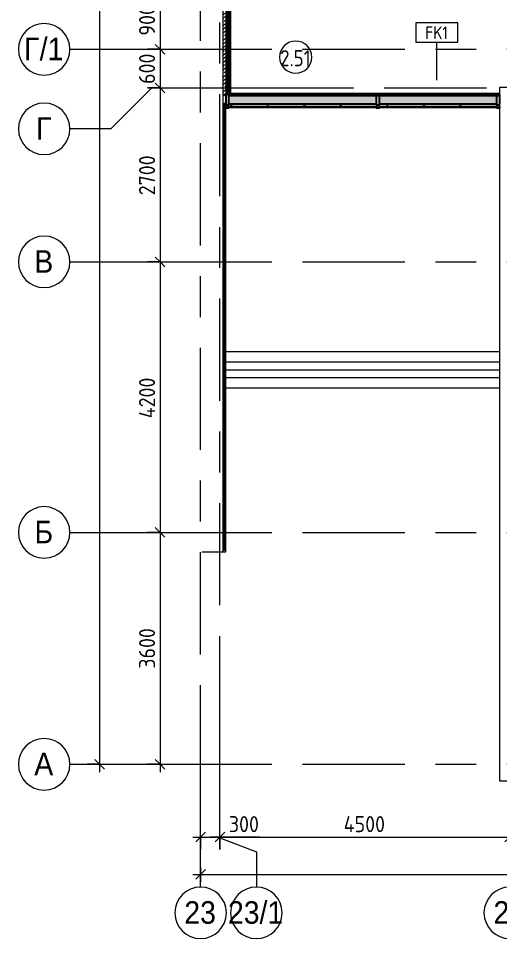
# Model space of a CAD drawing. Header units: millimetres. Extents: x 81731 to 272849, y -8553 to 29000.
# Drawn here: x 81731 to 89202, y -2706 to 11580 of the extents above; entities that cross this region are included whole.
import ezdxf

# ---------------------------------------------------------------- set-up
doc = ezdxf.new("R2010")
doc.units = ezdxf.units.MM
doc.linetypes.add('Осевая', pattern=[3175, 635, -476.25, 1587.5, -476.25])
for name, color, linetype, lineweight in [('A-ANNO-DIMS', 7, 'Continuous', 9), ('A-ANNO-DIMS-100', 7, 'Continuous', 9), ('A-AREA-IDEN', 7, 'Continuous', 9), ('A-DETL-GENF', 7, 'Continuous', 9), ('A-GLAZ-CURT', 7, 'Continuous', 9), ('A-GLAZ-CURT-1', 7, 'Continuous', 25), ('A-GLAZ-CWMG', 7, 'Continuous', 9), ('A-GLAZ-CWMG-1', 7, 'Continuous', 25), ('A-WALL', 7, 'Continuous', 9), ('A-WALL-IDEN', 7, 'Continuous', 9), ('I-WALL', 7, 'Continuous', 9), ('Оси', 7, 'Continuous', 9), ('Оси-1', 7, 'Continuous', 20), ('Оси-2', 7, 'Осевая', 9)]:
    doc.layers.add(name, color=color, linetype=linetype, lineweight=lineweight)
for name, color, linetype, lineweight, true_color in [('A-WALL-1', 7, 'Continuous', 9, 0xc0c0c0), ('I-WALL-4', 7, 'Continuous', 9, 0xc0c0c0), ('I-WALL-7', 7, 'Continuous', 80, 0xff80c0), ('I-WALL-9', 7, 'Continuous', 53, 0xff80c0), ('S-WALL-ANLY', 7, 'Continuous', 13, 0x008040)]:
    doc.layers.add(name, color=color, linetype=linetype, lineweight=lineweight, true_color=true_color)
doc.styles.add('Arial', font='arial.ttf', dxfattribs={"width": 0.9, "height": 350})
doc.styles.add('GOST Common', font='GOST_Common.ttf', dxfattribs={"width": 0.9, "height": 250})
doc.styles.add('GOST Common_1', font='GOST_Common.ttf', dxfattribs={"width": 0.9, "height": 200})
doc.styles.add('ISOCPEUR', font='isocpeur.ttf', dxfattribs={"width": 0.9, "height": 250})
doc.dimstyles.new('ISO-2_5_0_9К_БОЛЬШОЙ', dxfattribs={"dimscale": 304.8, "dimtxt": 248.995294, "dimasz": 0.492126, "dimexe": 0.393701, "dimexo": 0.984252, "dimgap": 0, "dimtad": 1, "dimdec": 0, "dimrnd": 10, "dimzin": 0, "dimdsep": 46, "dimtxsty": 'ISOCPEUR', "dimblk1": 'OBLIQUE', "dimblk2": 'OBLIQUE', "dimsah": 1, "dimcen": 0.09, "dimdle": 0.393701, "dimazin": 0, "dimtfac": 1, "dimtdec": 4, "dimtix": 1, "dimtmove": 0, "dimatfit": 3, "dimfxl": 1, "dimtvp": 1, "dimtolj": 1, "dimtzin": 0, "dimarcsym": 2})
doc.dimstyles.new('ISO-2_5_0_9К_БОЛЬШОЙ_1', dxfattribs={"dimscale": 304.8, "dimtxt": 248.995294, "dimasz": 0.492126, "dimexe": 0.393701, "dimexo": 0.984252, "dimgap": 0, "dimtad": 1, "dimdec": 0, "dimrnd": 10, "dimzin": 0, "dimdsep": 46, "dimtxsty": 'ISOCPEUR', "dimblk1": 'OBLIQUE', "dimblk2": 'OBLIQUE', "dimsah": 1, "dimcen": 0.09, "dimdle": 0.393701, "dimazin": 0, "dimtfac": 1, "dimtdec": 4, "dimtix": 1, "dimtmove": 2, "dimatfit": 3, "dimfxl": 1, "dimtvp": 1, "dimtolj": 1, "dimtzin": 0, "dimarcsym": 2})
doc.dimstyles.new('ISO-2_5_0_9К_БОЛЬШОЙ_2', dxfattribs={"dimscale": 304.8, "dimtxt": 248.995294, "dimasz": 0.492126, "dimexe": 0.393701, "dimexo": 0.984252, "dimgap": 0, "dimtad": 1, "dimdec": 0, "dimrnd": 10, "dimzin": 0, "dimdsep": 46, "dimtxsty": 'ISOCPEUR', "dimblk1": 'OBLIQUE', "dimblk2": 'OBLIQUE', "dimsah": 1, "dimcen": 0.09, "dimdle": 0.393701, "dimazin": 0, "dimtfac": 1, "dimtdec": 4, "dimtix": 1, "dimtmove": 1, "dimatfit": 3, "dimfxl": 1, "dimtvp": 1, "dimtolj": 1, "dimtzin": 0, "dimarcsym": 2})
doc.dimstyles.new('ISO-2_5_0_9К_БОЛЬШОЙ_округление', dxfattribs={"dimscale": 304.8, "dimtxt": 248.995294, "dimasz": 0.492126, "dimexe": 0.393701, "dimexo": 0, "dimgap": 0, "dimtad": 1, "dimdec": 0, "dimrnd": 10, "dimzin": 0, "dimdsep": 46, "dimtxsty": 'ISOCPEUR', "dimblk1": 'OBLIQUE', "dimblk2": 'OBLIQUE', "dimsah": 1, "dimcen": 0.09, "dimdle": 0.393701, "dimazin": 0, "dimtfac": 1, "dimtdec": 4, "dimtix": 1, "dimtmove": 0, "dimatfit": 3, "dimfxl": 1, "dimtvp": 1, "dimtolj": 1, "dimtzin": 0, "dimarcsym": 2})

# ---------------------------------------------------------------- blocks, each defined once
blk = doc.blocks.new('Системная панель - Стекло - 40мм-23946635-План отделки стен 2 этажа в осях 23-33')
at = {"layer": 'A-GLAZ-CURT'}
h = blk.add_hatch(dxfattribs=at)
h.set_pattern_fill('FP_25', color=256, style=0, pattern_type=2)
h.set_pattern_definition([(45, (-86242.5, -10110), (-282.8427, 282.8427), [200, -600]), (45, (-86442.5, -10210), (-282.8427, 282.8427), [600, -200]), (45, (-86042.5, -10310), (-282.8427, 282.8427), [200, -600])])
h.paths.add_polyline_path([(1153, 0), (1153, 40), (-1153, 40), (-1153, 0), (1020, 0)])
at = {"layer": 'A-GLAZ-CURT-1'}
for p, q in [((1153, 40), (-1153, 40)), ((-1153, 40), (-1153, 0)), ((-1153, 0), (1153, 0)), ((1153, 0), (1153, 40))]:
    blk.add_line(p, q, dxfattribs=at)
blk = doc.blocks.new('Системная панель - Стекло - 40мм-23946636-План отделки стен 2 этажа в осях 23-33')
at = {"layer": 'A-GLAZ-CURT'}
h = blk.add_hatch(dxfattribs=at)
h.set_pattern_fill('FP_26', color=256, style=0, pattern_type=2)
h.set_pattern_definition([(45, (-88344.25, -10110), (-282.8427, 282.8427), [200, -600]), (45, (-88544.25, -10210), (-282.8427, 282.8427), [600, -200]), (45, (-88144.25, -10310), (-282.8427, 282.8427), [200, -600])])
h.paths.add_polyline_path([(919, 0), (919, 40), (-919, 40), (-919, 0), (211, 0)])
at = {"layer": 'A-GLAZ-CURT-1'}
for p, q in [((919, 40), (-919, 40)), ((-919, 40), (-919, 0)), ((-919, 0), (919, 0)), ((919, 0), (919, 40))]:
    blk.add_line(p, q, dxfattribs=at)
blk = doc.blocks.new('Прямоугольный импост - Импост структурный с накладкой - 190мм-23186047-План отделки стен 2 этажа в осях 23-33')
at = {"layer": 'A-GLAZ-CWMG'}
for points in [[(87163, 10250), (87285, 10250), (87285, 10400), (85000, 10400), (85000, 10250)], [(87285, 10193), (87285, 10210), (85000, 10210), (85000, 10193), (87163, 10193)]]:
    blk.add_hatch(color=256, dxfattribs=at).paths.add_polyline_path(points)
for p, q in [((87285, 10400), (85000, 10400)), ((87285, 10193), (85000, 10193))]:
    blk.add_line(p, q, dxfattribs=at)
blk = doc.blocks.new('Прямоугольный импост - Импост структурный с накладкой - 190мм-23186048-План отделки стен 2 этажа в осях 23-33')
at = {"layer": 'A-GLAZ-CWMG'}
for points in [[(88000, 10250), (88000, 10400), (87335, 10400), (87335, 10250)], [(88000, 10193), (88000, 10210), (87335, 10210), (87335, 10193)]]:
    blk.add_hatch(color=256, dxfattribs=at).paths.add_polyline_path(points)
for p, q in [((88000, 10400), (87335, 10400)), ((88000, 10193), (87335, 10193))]:
    blk.add_line(p, q, dxfattribs=at)
blk = doc.blocks.new('Прямоугольный импост - Импост структурный с накладкой - 190мм-23186049-План отделки стен 2 этажа в осях 23-33')
at = {"layer": 'A-GLAZ-CWMG'}
for points in [[(89154, 10250), (89154, 10400), (88000, 10400), (88000, 10250), (88456, 10250)], [(88000, 10193), (89154, 10193), (89154, 10210), (88000, 10210)]]:
    blk.add_hatch(color=256, dxfattribs=at).paths.add_polyline_path(points)
for p, q in [((89154, 10400), (88000, 10400)), ((89154, 10193), (88000, 10193))]:
    blk.add_line(p, q, dxfattribs=at)
blk = doc.blocks.new('Прямоугольный импост - Импост структурный с накладкой - 190мм-23946639-План отделки стен 2 этажа в осях 23-33')
at = {"layer": 'A-GLAZ-CWMG-1'}
for p, q in [((-50, 0), (-50, 17)), ((-50, 17), (0, 17)), ((-40, 0), (-50, 0)), ((-40, -40), (-40, 0)), ((0, 0), (-10, 0)), ((-10, 0), (-10, -40)), ((0, 17), (0, 0)), ((-50, -190), (-50, -40)), ((-50, -40), (-40, -40)), ((-10, -40), (0, -40)), ((0, -40), (0, -190)), ((0, -190), (-50, -190))]:
    blk.add_line(p, q, dxfattribs=at)
blk = doc.blocks.new('Прямоугольный импост - Импост структурный с накладкой - 190мм-23946641-План отделки стен 2 этажа в осях 23-33')
at = {"layer": 'A-GLAZ-CWMG-1'}
for p, q in [((0, 17), (-50, 17)), ((-50, 17), (-50, 0)), ((-50, 0), (-40, 0)), ((-40, 0), (-40, -40)), ((-10, -40), (-10, 0)), ((-10, 0), (0, 0)), ((0, 0), (0, 17)), ((-40, -40), (-50, -40)), ((-50, -40), (-50, -190)), ((0, -40), (-10, -40)), ((0, -190), (0, -40)), ((-50, -190), (0, -190))]:
    blk.add_line(p, q, dxfattribs=at)
blk = doc.blocks.new('Прямоугольный импост - Импост структурный с накладкой - 190мм-23946633-План отделки стен 2 этажа в осях 23-33')
at = {"layer": 'A-GLAZ-CWMG-1'}
for p, q in [((-25, 0), (-25, 17)), ((-25, 17), (25, 17)), ((-15, 0), (-25, 0)), ((-15, -40), (-15, 0)), ((25, 0), (15, 0)), ((15, 0), (15, -40)), ((25, 17), (25, 0)), ((-25, -190), (-25, -40)), ((-25, -40), (-15, -40)), ((15, -40), (25, -40)), ((25, -40), (25, -190)), ((25, -190), (-25, -190))]:
    blk.add_line(p, q, dxfattribs=at)
blk = doc.blocks.new('DET_L_Линия разрыва - М100-30654842-План отделки стен 2 этажа в осях 23-33')
at = {"layer": 'A-DETL-GENF'}
blk.add_line((24080, 0), (12340, 0), dxfattribs=at)
blk = doc.blocks.new('Ось сетки - D8-29747960-План отделки стен 2 этажа в осях 23-33')
at = {"layer": 'Оси-1'}
for start, end in [(360, 180), (180, 360)]:
    blk.add_arc((0, 0), 4, start, end, dxfattribs=at)
blk = doc.blocks.new('DIMBLOCK7-План отделки стен 2 этажа в осях 23-33')
at = {"layer": 'A-ANNO-DIMS-100', "lineweight": 20}
for p, q in [((83930, 12000), (83855, 12075)), ((83930, 12000), (84005, 11925)), ((83930, 11100), (83855, 11175)), ((83930, 11100), (84005, 11025))]:
    blk.add_line(p, q, dxfattribs=at)
at = {"layer": 'A-ANNO-DIMS-100'}
for p, q in [((83736, 12000), (84050, 12000)), ((83930, 12000), (83736, 12000)), ((83930, 12000), (83930, 11100)), ((83736, 11100), (84050, 11100)), ((83930, 11100), (83736, 11100))]:
    blk.add_line(p, q, dxfattribs=at)
at = {"layer": 'A-ANNO-DIMS-100', "color": 0, "insert": (83603, 11313), "char_height": 250, "width": 568.86, "attachment_point": 1, "rotation": 90, "line_spacing_factor": 1.149209, "style": 'ISOCPEUR'}
blk.add_mtext('900', dxfattribs=at)
blk = doc.blocks.new('_Oblique')
at = {"color": 0, "linetype": 'ByBlock', "lineweight": -2}
blk.add_line((-0.5, -0.5), (0.5, 0.5), dxfattribs=at)
blk = doc.blocks.new('DIMBLOCK8-План отделки стен 2 этажа в осях 23-33')
at = {"layer": 'A-ANNO-DIMS-100', "lineweight": 20}
for p, q in [((83930, 11100), (83855, 11175)), ((83930, 11100), (84005, 11025)), ((83930, 10500), (83855, 10575)), ((83930, 10500), (84005, 10425))]:
    blk.add_line(p, q, dxfattribs=at)
at = {"layer": 'A-ANNO-DIMS-100'}
for p, q in [((83736, 11100), (84050, 11100)), ((83930, 11100), (83736, 11100)), ((83930, 11100), (83930, 10500)), ((83736, 10500), (84050, 10500)), ((83930, 10500), (83736, 10500))]:
    blk.add_line(p, q, dxfattribs=at)
at = {"layer": 'A-ANNO-DIMS-100', "color": 0, "insert": (83603, 10563), "char_height": 250, "width": 568.86, "attachment_point": 1, "rotation": 90, "line_spacing_factor": 1.149209, "style": 'ISOCPEUR'}
blk.add_mtext('600', dxfattribs=at)
blk = doc.blocks.new('DIMBLOCK9-План отделки стен 2 этажа в осях 23-33')
at = {"layer": 'A-ANNO-DIMS-100', "lineweight": 20}
for p, q in [((83930, 10500), (83855, 10575)), ((83930, 10500), (84005, 10425)), ((83930, 7800), (83855, 7875)), ((83930, 7800), (84005, 7725))]:
    blk.add_line(p, q, dxfattribs=at)
at = {"layer": 'A-ANNO-DIMS-100'}
for p, q in [((83736, 10500), (84050, 10500)), ((83930, 10500), (83736, 10500)), ((83930, 10500), (83930, 7800)), ((83736, 7800), (84050, 7800)), ((83930, 7800), (83736, 7800))]:
    blk.add_line(p, q, dxfattribs=at)
at = {"layer": 'A-ANNO-DIMS-100', "color": 0, "insert": (83603, 8834), "char_height": 250, "width": 758.48, "attachment_point": 1, "rotation": 90, "line_spacing_factor": 1.149209, "style": 'ISOCPEUR'}
blk.add_mtext('2700', dxfattribs=at)
blk = doc.blocks.new('DIMBLOCK10-План отделки стен 2 этажа в осях 23-33')
at = {"layer": 'A-ANNO-DIMS-100', "lineweight": 20}
for p, q in [((83930, 7800), (83855, 7875)), ((83930, 7800), (84005, 7725)), ((83930, 3600), (83855, 3675)), ((83930, 3600), (84005, 3525))]:
    blk.add_line(p, q, dxfattribs=at)
at = {"layer": 'A-ANNO-DIMS-100'}
for p, q in [((83736, 7800), (84050, 7800)), ((83930, 7800), (83736, 7800)), ((83930, 7800), (83930, 3600)), ((83736, 3600), (84050, 3600)), ((83930, 3600), (83736, 3600))]:
    blk.add_line(p, q, dxfattribs=at)
at = {"layer": 'A-ANNO-DIMS-100', "color": 0, "insert": (83603, 5372), "char_height": 250, "width": 787.21, "attachment_point": 1, "rotation": 90, "line_spacing_factor": 1.149209, "style": 'ISOCPEUR'}
blk.add_mtext('4200', dxfattribs=at)
blk = doc.blocks.new('DIMBLOCK11-План отделки стен 2 этажа в осях 23-33')
at = {"layer": 'A-ANNO-DIMS-100'}
for p, q in [((83736, 3600), (84050, 3600)), ((83930, 3600), (83736, 3600)), ((83930, 3600), (83930, -120)), ((83736, 0), (84050, 0)), ((83930, 0), (83736, 0))]:
    blk.add_line(p, q, dxfattribs=at)
at = {"layer": 'A-ANNO-DIMS-100', "lineweight": 20}
for p, q in [((83930, 3600), (83855, 3675)), ((83930, 3600), (84005, 3525)), ((83930, 0), (83855, 75)), ((83930, 0), (84005, -75))]:
    blk.add_line(p, q, dxfattribs=at)
at = {"layer": 'A-ANNO-DIMS-100', "color": 0, "insert": (83603, 1484), "char_height": 250, "width": 758.48, "attachment_point": 1, "rotation": 90, "line_spacing_factor": 1.149209, "style": 'ISOCPEUR'}
blk.add_mtext('3600', dxfattribs=at)
blk = doc.blocks.new('DIMBLOCK12-План отделки стен 2 этажа в осях 23-33')
at = {"layer": 'A-ANNO-DIMS-100', "lineweight": 20}
for p, q in [((82990, 27000), (82915, 27075)), ((82990, 27000), (83065, 26925)), ((82990, 0), (82915, 75)), ((82990, 0), (83065, -75))]:
    blk.add_line(p, q, dxfattribs=at)
at = {"layer": 'A-ANNO-DIMS-100'}
for p, q in [((82990, 27120), (82990, -120)), ((82796, 27000), (83110, 27000)), ((82990, 27000), (82796, 27000)), ((82796, 0), (83110, 0)), ((82990, 0), (82796, 0))]:
    blk.add_line(p, q, dxfattribs=at)
at = {"layer": 'A-ANNO-DIMS-100', "color": 0, "insert": (82664, 13572), "char_height": 250, "width": 948.1, "attachment_point": 1, "rotation": 90, "line_spacing_factor": 1.149209, "style": 'ISOCPEUR'}
blk.add_mtext('27000', dxfattribs=at)
blk = doc.blocks.new('DIMBLOCK14-План отделки стен 2 этажа в осях 23-33')
at = {"layer": 'A-ANNO-DIMS-100'}
for p, q in [((84440, -1131), (84860, -1131)), ((84560, -1325), (84560, -1011)), ((84560, -1131), (84560, -1325)), ((84899, -1131), (84710, -1131)), ((84860, -1325), (84860, -1011)), ((84860, -1131), (84860, -1325)), ((85473, -1131), (84899, -1131))]:
    blk.add_line(p, q, dxfattribs=at)
at = {"layer": 'A-ANNO-DIMS-100', "lineweight": 20}
for p, q in [((84560, -1131), (84485, -1206)), ((84560, -1131), (84635, -1056)), ((84860, -1131), (84785, -1206)), ((84860, -1131), (84935, -1056))]:
    blk.add_line(p, q, dxfattribs=at)
at = {"layer": 'A-ANNO-DIMS-100', "color": 0, "insert": (84999, -804), "char_height": 250, "width": 568.86, "attachment_point": 1, "line_spacing_factor": 1.149209, "style": 'ISOCPEUR'}
blk.add_mtext('300', dxfattribs=at)
blk = doc.blocks.new('DIMBLOCK15-План отделки стен 2 этажа в осях 23-33')
at = {"layer": 'A-ANNO-DIMS-100', "lineweight": 20}
for p, q in [((84860, -1131), (84785, -1206)), ((84860, -1131), (84935, -1056)), ((89360, -1131), (89285, -1206)), ((89360, -1131), (89435, -1056))]:
    blk.add_line(p, q, dxfattribs=at)
at = {"layer": 'A-ANNO-DIMS-100'}
for p, q in [((84860, -1325), (84860, -1011)), ((84860, -1131), (89360, -1131)), ((84860, -1131), (84860, -1325)), ((89360, -1325), (89360, -1011)), ((89360, -1131), (89360, -1325))]:
    blk.add_line(p, q, dxfattribs=at)
at = {"layer": 'A-ANNO-DIMS-100', "color": 0, "insert": (86782, -804), "char_height": 250, "width": 787.21, "attachment_point": 1, "line_spacing_factor": 1.149209, "style": 'ISOCPEUR'}
blk.add_mtext('4500', dxfattribs=at)
blk = doc.blocks.new('Марка_Помещения - Номер-25198446-План отделки стен 2 этажа в осях 23-33')
at = {"layer": 'A-AREA-IDEN'}
for start, end in [(360, 180), (180, 360)]:
    blk.add_arc((0, 0), 2.5, start, end, dxfattribs=at)
blk = doc.blocks.new('М_стена_0001 - Типоразмер_без рамки-25382661-План отделки стен 2 этажа в осях 23-33')
at = {"layer": 'A-WALL-IDEN'}
for p, q in [((3.26, 1.52), (-3.27, 1.52)), ((-3.27, 1.52), (-3.27, -1.48)), ((3.26, -1.48), (3.26, 1.52)), ((-3.27, -1.48), (3.26, -1.48))]:
    blk.add_line(p, q, dxfattribs=at)
blk = doc.blocks.new('DIMBLOCK26-План отделки стен 2 этажа в осях 23-33')
at = {"layer": 'A-ANNO-DIMS-100'}
for p, q in [((84440, -1709), (125130, -1709)), ((84560, -1603), (84560, -1829)), ((84560, -1709), (84560, -1603)), ((125010, -1603), (125010, -1829)), ((125010, -1709), (125010, -1603))]:
    blk.add_line(p, q, dxfattribs=at)
at = {"layer": 'A-ANNO-DIMS-100', "lineweight": 20}
for p, q in [((84560, -1709), (84485, -1784)), ((84560, -1709), (84635, -1634)), ((125010, -1709), (124935, -1784)), ((125010, -1709), (125085, -1634))]:
    blk.add_line(p, q, dxfattribs=at)
at = {"layer": 'A-ANNO-DIMS-100', "color": 0, "insert": (104366, -1383), "char_height": 250, "width": 1005.56, "attachment_point": 1, "line_spacing_factor": 1.149209, "style": 'ISOCPEUR'}
blk.add_mtext('40450', dxfattribs=at)

msp = doc.modelspace()

# ---------------------------------------------------------------- hatches: boundary and pattern name
at = {"layer": 'A-WALL'}
h = msp.add_hatch(dxfattribs=at)
h.set_pattern_fill('FP_1', color=256, style=0, pattern_type=2)
h.set_pattern_definition([(45, (0, 0), (-70.71068, 70.71068), []), (135, (0, 0), (-70.71068, -70.71068), [])])
h.paths.add_polyline_path([(84910.7, 10250), (84950, 10250), (84950, 10400), (84910.7, 10400), (84910.7, 10307.4)])
h.paths.add_polyline_path([(89202, 10250), (89210, 10250), (89210, 10400), (89202, 10400), (89202, 10307.4)])
at = {"layer": 'I-WALL'}
h = msp.add_hatch(dxfattribs=at)
h.set_pattern_fill('FP_2', color=256, style=0, pattern_type=2)
h.set_pattern_definition([(45, (0, 0), (-57.02463, 57.02463), []), (45, (57.025, 0), (-57.02463, 57.02463), [100.806, -20.161, 3.353, -16.808])])
h.paths.add_polyline_path([(84910.7, 10400), (84970, 10400), (84970, 15370.6), (84750, 15260.6), (84750, 15121.2), (84910.7, 15040.9), (84910.7, 12394.2)])
h.paths.add_polyline_path([(84970, 15611.2), (84970, 16080), (84910.7, 16080), (84910.7, 15640.9)])
h = msp.add_hatch(dxfattribs=at)
h.set_pattern_fill('FP_39', color=256, style=0, pattern_type=2)
h.set_pattern_definition([(0, (0, 0), (121.92, 30.48), [10.058, -81.382, 10.058, -81.382, -487.68]), (0, (0, 0), (121.92, 30.48), [-182.88, 10.058, -172.822, 10.058, -81.382, -213.36]), (0, (0, 0), (121.92, 30.48), [-457.2, 10.058, -50.902, 10.058, -142.342]), (120, (45.72, 15.24), (-87.356454, 90.345817), [10.058, -81.382, 10.058, -81.382, -487.68]), (120, (45.72, 15.24), (-87.356454, 90.345817), [-182.88, 10.058, -172.822, 10.058, -81.382, -213.36]), (120, (45.72, 15.24), (-87.356454, 90.345817), [-457.2, 10.058, -50.902, 10.058, -142.342]), (240, (60.96, 76.2), (-34.563546, -120.825817), [10.058, -81.382, 10.058, -81.382, -487.68]), (240, (60.96, 76.2), (-34.563546, -120.825817), [-182.88, 10.058, -172.822, 10.058, -81.382, -213.36]), (240, (60.96, 76.2), (-34.563546, -120.825817), [-457.2, 10.058, -50.902, 10.058, -142.342])])
h.paths.add_polyline_path([(84970, 10400), (84990, 10400), (84990, 13390), (84970, 13390), (84970, 12394.2)])

# ---------------------------------------------------------------- linework, layer by layer
at = {"layer": 'A-WALL'}
for p, q in [((89202, 10400), (89210, 10400)), ((84910.7, 10250), (84950, 10250)), ((84930, 3320), (84930, 10250)), ((84930, 10247), (84950, 10247)), ((84960, 10242), (84930, 10242)), ((89202, 10250), (89210, 10250)), ((89202, 10247), (89207, 10247)), ((84930, 3320), (84910.7, 3320))]:
    msp.add_line(p, q, dxfattribs=at)
at = {"layer": 'A-WALL-1'}
for p, q in [((89360, 10510), (89202, 10510)), ((89202, 10510), (89202, -258)), ((84950, 3300), (84950, 10400)), ((89202, 10242), (89193.5, 10242)), ((89202, 5842), (84950, 5842)), ((84576.7, 3300), (84950, 3300)), ((89202, -258), (92730, -258))]:
    msp.add_line(p, q, dxfattribs=at)
at = {"layer": 'A-WALL-IDEN'}
msp.add_line((88228, 10620.5), (88228, 11197.2), dxfattribs=at)
at = {"layer": 'I-WALL-4'}
for p, q in [((84970, 13400), (84970, 10400)), ((84910.7, 10400), (84990, 10400)), ((84950, 6407), (89202, 6407)), ((84950, 6250), (89202, 6250)), ((89202, 6000), (84950, 6000))]:
    msp.add_line(p, q, dxfattribs=at)
at = {"layer": 'I-WALL-7'}
for p, q in [((84990, 13399), (84990, 10400)), ((84991, 10400), (84991, 13399)), ((84990, 10400), (84991, 10400))]:
    msp.add_line(p, q, dxfattribs=at)
at = {"layer": 'I-WALL-9'}
msp.add_line((84990, 10401), (89202, 10401), dxfattribs=at)
at = {"layer": 'S-WALL-ANLY'}
msp.add_line((84950, 6125), (89202, 6125), dxfattribs=at)
msp.add_line((84950, 6125), (89202, 6125), dxfattribs=at)
at = {"layer": 'Оси'}
for p, q in [((82530.7, 11100), (85030.7, 11100)), ((83800.7, 10500), (83165.7, 9865)), ((83800.7, 10500), (86300.7, 10500)), ((83165.7, 9865), (82530.7, 9865)), ((82530.7, 7800), (85030.7, 7800)), ((82530.7, 3600), (85030.7, 3600)), ((84860, -1143.4), (84860, 1356.6)), ((84560, -1906.3), (84560, 593.7)), ((82530.7, 0), (85030.7, 0)), ((84860, -1143.4), (85425.6, -1360)), ((85425.6, -1360), (85425.6, -1906.3))]:
    msp.add_line(p, q, dxfattribs=at)
at = {"layer": 'Оси-2'}
for p, q in [((84560, 593.7), (84560, 19415.1)), ((84860, 1356.6), (84860, 19415.1)), ((85030.7, 11100), (120319, 11100)), ((86300.7, 10500), (120319, 10500)), ((85030.7, 7800), (122760, 7800)), ((85030.7, 3600), (122760, 3600)), ((85030.7, 0), (122760, 0))]:
    msp.add_line(p, q, dxfattribs=at)

# ---------------------------------------------------------------- block references
at = {"layer": 'A-AREA-IDEN', "xscale": 99.99999999999993, "yscale": 99.99999999999993, "zscale": 99.99999999999993}
msp.add_blockref('Марка_Помещения - Номер-25198446-План отделки стен 2 этажа в осях 23-33', (86036.1, 10978.6), dxfattribs=at)
at = {"layer": 'A-DETL-GENF', "rotation": 270.0000000000003}
msp.add_blockref('DET_L_Линия разрыва - М100-30654842-План отделки стен 2 этажа в осях 23-33', (84910.7, 27380.8), dxfattribs=at)
at = {"layer": 'A-GLAZ-CURT'}
for name, p in [('Системная панель - Стекло - 40мм-23946635-План отделки стен 2 этажа в осях 23-33', (86142.5, 10210)), ('Системная панель - Стекло - 40мм-23946636-План отделки стен 2 этажа в осях 23-33', (88244.3, 10210))]:
    msp.add_blockref(name, p, dxfattribs=at)
at = {"layer": 'A-GLAZ-CWMG', "rotation": 180}
msp.add_blockref('Прямоугольный импост - Импост структурный с накладкой - 190мм-23946641-План отделки стен 2 этажа в осях 23-33', (84950, 10210), dxfattribs=at)
at = {"layer": 'A-GLAZ-CWMG'}
for name in ['Прямоугольный импост - Импост структурный с накладкой - 190мм-23186047-План отделки стен 2 этажа в осях 23-33', 'Прямоугольный импост - Импост структурный с накладкой - 190мм-23186048-План отделки стен 2 этажа в осях 23-33', 'Прямоугольный импост - Импост структурный с накладкой - 190мм-23186049-План отделки стен 2 этажа в осях 23-33']:
    msp.add_blockref(name, (0, 0), dxfattribs=at)
at = {"layer": 'A-GLAZ-CWMG', "extrusion": (0, 0, -1), "rotation": 180}
for name, p in [('Прямоугольный импост - Импост структурный с накладкой - 190мм-23946633-План отделки стен 2 этажа в осях 23-33', (-87310, 10210)), ('Прямоугольный импост - Импост структурный с накладкой - 190мм-23946639-План отделки стен 2 этажа в осях 23-33', (-89203.5, 10210))]:
    msp.add_blockref(name, p, dxfattribs=at)
at = {"layer": 'A-WALL-IDEN', "xscale": 99.99999999999993, "yscale": 99.99999999999993, "zscale": 99.99999999999993}
msp.add_blockref('М_стена_0001 - Типоразмер_без рамки-25382661-План отделки стен 2 этажа в осях 23-33', (88228.8, 11358.8), dxfattribs=at)
at = {"layer": 'Оси-1', "xscale": 99.99999999999993, "yscale": 99.99999999999993, "zscale": 99.99999999999993, "rotation": 269.9999999999994}
for p in [(82130.7, 11100), (82130.7, 9865), (82130.7, 7800), (82130.7, 3600), (82130.7, 0)]:
    msp.add_blockref('Ось сетки - D8-29747960-План отделки стен 2 этажа в осях 23-33', p, dxfattribs=at)
at = {"layer": 'Оси-1', "xscale": 99.99999999999993, "yscale": 99.99999999999993, "zscale": 99.99999999999993}
for p in [(84560, -2306.3), (85425.6, -2306.3), (89360, -2306.3)]:
    msp.add_blockref('Ось сетки - D8-29747960-План отделки стен 2 этажа в осях 23-33', p, dxfattribs=at)

# ---------------------------------------------------------------- texts
at = {"layer": 'A-AREA-IDEN', "insert": (85794.2, 11087.2), "char_height": 250, "width": 606.076, "attachment_point": 1, "style": 'GOST Common'}
msp.add_mtext('2.51', dxfattribs=at)
at = {"layer": 'A-WALL-IDEN', "insert": (88048.6, 11456.8), "char_height": 200, "width": 447.342, "attachment_point": 1, "style": 'GOST Common_1'}
msp.add_mtext('FK1', dxfattribs=at)
at = {"layer": 'Оси', "char_height": 350, "attachment_point": 1, "style": 'Arial'}
for s, insert, width in [('/1', (82061.3, 11281), 454.557), ('\\fArial|b0|i0|c204|p34|;\\W.9;Г', (81817.2, 11281), 295.823), ('\\fArial|b0|i0|c204|p34|;\\W.9;Г', (82004.9, 10046), 295.823), ('\\fArial|b0|i0|c204|p34|;\\W.9;В', (81977.9, 7981), 360.759), ('\\fArial|b0|i0|c204|p34|;\\W.9;Б', (81981, 3781), 353.544), ('\\fArial|b0|i0|c204|p34|;\\W.9;А', (81977.9, 181), 360.759), ('23', (84307.4, -2125.6), 606.076), ('23/1', (84985.3, -2125.6), 1060.633), ('24', (89107.4, -2125.6), 606.076)]:
    msp.add_mtext(s, dxfattribs=dict(at, insert=insert, width=width))

# ---------------------------------------------------------------- dimensions: what is measured, and where the dimension line sits
at = {"layer": 'A-ANNO-DIMS'}
dim = msp.add_linear_dim(base=(82990.3, 0), p1=(83096.3, 27000), p2=(83096.3, 0), angle=90, dimstyle='ISO-2_5_0_9К_БОЛЬШОЙ_1', override={"dimpost": '<>', "dimfxl": 26999.999823}, dxfattribs=at)
dim.commit()
dim.dimension.update_dxf_attribs({"geometry": 'DIMBLOCK12-План отделки стен 2 этажа в осях 23-33', "text_midpoint": (82830.3, 14046), "dimtype": 160, "text_rotation": 90})
for base, p1, p2, override, picture, middle in [((83929.6, 11100), (84035.7, 12000), (84035.7, 11100), {"dimpost": '<>', "dimfxl": 900}, 'DIMBLOCK7-План отделки стен 2 этажа в осях 23-33', (83804.6, 11550)), ((83929.6, 10500), (84035.7, 11100), (84035.7, 10500), {"dimpost": '<>', "dimfxl": 600}, 'DIMBLOCK8-План отделки стен 2 этажа в осях 23-33', (83804.6, 10800)), ((83929.6, 7800), (84035.7, 10500), (84035.7, 7800), {"dimpost": '<>', "dimfxl": 2700}, 'DIMBLOCK9-План отделки стен 2 этажа в осях 23-33', (83804.6, 9150)), ((83929.6, 3600), (84035.7, 7800), (84035.7, 3600), {"dimpost": '<>', "dimfxl": 4200}, 'DIMBLOCK10-План отделки стен 2 этажа в осях 23-33', (83804.6, 5700)), ((83929.6, 0), (84035.7, 3600), (84035.7, 0), {"dimpost": '<>', "dimfxl": 3600}, 'DIMBLOCK11-План отделки стен 2 этажа в осях 23-33', (83804.6, 1800))]:
    dim = msp.add_linear_dim(base=base, p1=p1, p2=p2, angle=90, dimstyle='ISO-2_5_0_9К_БОЛЬШОЙ', override=override, dxfattribs=at)
    dim.commit()
    dim.dimension.update_dxf_attribs({"geometry": picture, "text_midpoint": middle})
dim = msp.add_linear_dim(base=(84860, -1130.7), p1=(84560, -1024.6), p2=(84860, -1024.6), dimstyle='ISO-2_5_0_9К_БОЛЬШОЙ_2', override={"dimpost": '<>', "dimfxl": 300}, dxfattribs=at)
dim.commit()
dim.dimension.update_dxf_attribs({"geometry": 'DIMBLOCK14-План отделки стен 2 этажа в осях 23-33', "text_midpoint": (85283.6, -970.7), "dimtype": 160})
for base, p1, p2, dimstyle, override, picture, middle in [((89360, -1130.7), (84860, -1024.6), (89360, -1024.6), 'ISO-2_5_0_9К_БОЛЬШОЙ', {"dimpost": '<>', "dimfxl": 4500}, 'DIMBLOCK15-План отделки стен 2 этажа в осях 23-33', (87110, -1005.7)), ((125010, -1709.1), (84560, -1603.1), (125010, -1603.1), 'ISO-2_5_0_9К_БОЛЬШОЙ_округление', {"dimpost": '<>', "dimfxl": 40450}, 'DIMBLOCK26-План отделки стен 2 этажа в осях 23-33', (104785, -1584.1))]:
    dim = msp.add_linear_dim(base=base, p1=p1, p2=p2, dimstyle=dimstyle, override=override, dxfattribs=at)
    dim.commit()
    dim.dimension.update_dxf_attribs({"geometry": picture, "text_midpoint": middle})

doc.saveas('drawing.dxf')
